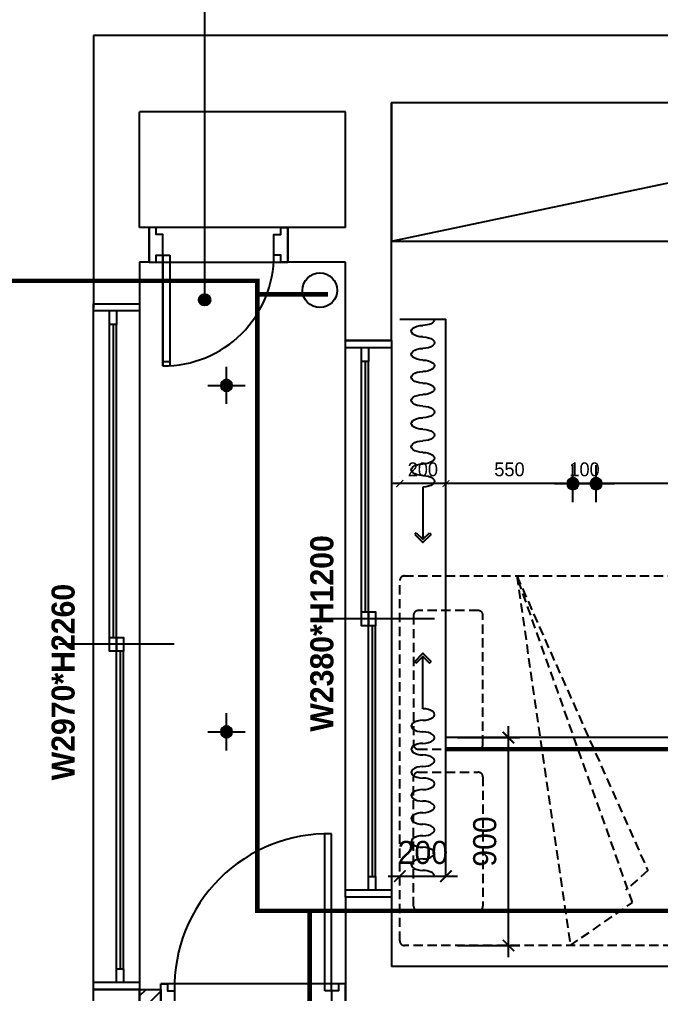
# Model space of a CAD drawing. Header units: inches. Extents: x 261411 to 598054, y 5888 to 34411.
# Drawn here: x 286852 to 289627, y 14273 to 18491 of the extents above; entities that cross this region are included whole.
import ezdxf

# ---------------------------------------------------------------- set-up
doc = ezdxf.new("R2010")
doc.units = ezdxf.units.IN
doc.header["$LTSCALE"] = 50
doc.header["$MEASUREMENT"] = 0
doc.linetypes.add('DH-HID2', pattern=[1.2, 0.8, -0.4])
doc.linetypes.add('HID', pattern=[2.5, 1.5, -1])
for name, color, linetype in [('01. F-소품', 3, 'Continuous'), ('02-WAL', 2, 'Continuous'), ('03-TEXT', 3, 'Continuous'), ('03-WAL NEW', 3, 'Continuous'), ('04-WIN TEXT', 4, 'Continuous'), ('06-FUR', 6, 'Continuous'), ('06-LIGHT', 4, 'Continuous'), ('07-DIM WAL', 5, 'Continuous'), ('3.기호.계단선', 30, 'Continuous'), ('FU-FURM', 251, 'DH-HID2'), ('RC-LIGHT', 7, 'Continuous'), ('도면층2', 2, 'Continuous'), ('도면층4', 4, 'Continuous'), ('도면층5', 5, 'Continuous')]:
    doc.layers.add(name, color=color, linetype=linetype)
doc.styles.add('HY 울릉도 L', font='')
doc.styles.add('넥슨고딕', font='NEXONLv1GothicBold.ttf')
doc.styles.get('HY 울릉도 L').set_extended_font_data('HY울릉도L')
doc.dimstyles.new('30', dxfattribs={"dimscale": 30, "dimtxt": 2, "dimasz": 1, "dimexe": 1, "dimexo": 1, "dimgap": 1, "dimtad": 1, "dimdec": 0, "dimrnd": 0.05, "dimdsep": 46, "dimlunit": 6, "dimtxsty": 'HY 울릉도 L', "dimblk": 'ARCHTICK', "dimcen": 2.5, "dimdle": 1, "dimclrd": 133, "dimclre": 133, "dimclrt": 30, "dimadec": 0, "dimazin": 0, "dimtfac": 1, "dimtdec": 0, "dimtix": 1, "dimtmove": 2, "dimatfit": 3, "dimldrblk": 'ARCHTICK', "dimfxl": 1, "dimlwd": -1, "dimlwe": -1, "dimarcsym": 0})
doc.dimstyles.new('50', dxfattribs={"dimscale": 50, "dimtxt": 2, "dimasz": 1, "dimexe": 1, "dimexo": 1, "dimgap": 1, "dimtad": 1, "dimdec": 0, "dimrnd": 0.05, "dimdsep": 46, "dimlunit": 6, "dimtxsty": 'HY 울릉도 L', "dimblk": 'ARCHTICK', "dimcen": 2.5, "dimdle": 1, "dimclrd": 133, "dimclre": 133, "dimclrt": 30, "dimadec": 0, "dimazin": 0, "dimtfac": 1, "dimtdec": 0, "dimtix": 1, "dimtmove": 2, "dimatfit": 3, "dimldrblk": 'ARCHTICK', "dimfxl": 1, "dimlwd": -1, "dimlwe": -1, "dimarcsym": 0})

# ---------------------------------------------------------------- blocks, each defined once
blk = doc.blocks.new('FFSFDF')
at = {"layer": '01. F-소품'}
blk.add_hatch(color=8, dxfattribs=at).paths.add_polyline_path([(1567672.9, 1746751.1), (1567679.9, 1746744.1), (1567715.3, 1746779.4), (1567679.9, 1746814.8), (1567672.9, 1746807.7), (1567701.2, 1746779.4)])
at = {"layer": '01. F-소품', "color": 8}
for p, q in [((1567672.9, 1746807.7), (1567679.9, 1746814.8)), ((1567474.8, 1746779.4), (1567701.2, 1746779.4)), ((1567672.9, 1746751.1), (1567679.9, 1746744.1))]:
    blk.add_line(p, q, dxfattribs=at)
for points in [[(1567672.9, 1746807.7), (1567701.2, 1746779.4), (1567672.9, 1746751.1)], [(1567679.9, 1746814.8), (1567715.3, 1746779.4), (1567679.9, 1746744.1)]]:
    blk.add_lwpolyline(points, dxfattribs=at)
for centre, start_param, end_param in [((1566799.8, 1746779.4), 1.570796, 4.712389), ((1566899.8, 1746779.4), 1.570796, 4.712389), ((1566999.8, 1746779.4), 1.570796, 4.712389), ((1567099.8, 1746779.4), 1.570796, 4.712389), ((1567199.8, 1746779.4), 1.570796, 4.712389), ((1567299.8, 1746779.4), 1.570796, 4.712389), ((1567399.8, 1746779.4), 1.570796, 4.712389), ((1566749.8, 1746779.4), 6.283185, 7.853982), ((1566849.8, 1746779.4), 4.712389, 7.853982), ((1566949.8, 1746779.4), 4.712389, 7.853982), ((1567049.8, 1746779.4), 4.712389, 7.853982), ((1567149.8, 1746779.4), 4.712389, 7.853982), ((1567249.8, 1746779.4), 4.712389, 7.853982), ((1567349.8, 1746779.4), 4.712389, 7.853982), ((1567449.8, 1746779.4), 4.712389, 7.853982)]:
    blk.add_ellipse(centre, major_axis=(0, -50), ratio=0.5, start_param=start_param, end_param=end_param, dxfattribs=at)
blk = doc.blocks.new('_ArchTick')
at = {"color": 0, "linetype": 'ByBlock', "const_width": 0.15}
blk.add_lwpolyline([(-0.5, -0.5), (0.5, 0.5)], dxfattribs=at)
blk = doc.blocks.new('*D806')
at = {"layer": '07-DIM WAL', "color": 133}
for p, q in [((288968.6, 14431), (288968.6, 15431)), ((288748.1, 15381), (289018.6, 15381)), ((288748.1, 14481), (289018.6, 14481))]:
    blk.add_line(p, q, dxfattribs=at)
at = {"layer": 'Defpoints', "color": 0}
for p in [(288698.1, 15381), (288968.6, 15381), (288698.1, 14481)]:
    blk.add_point(p, dxfattribs=at)
at = {"layer": '07-DIM WAL', "color": 133, "xscale": 50, "yscale": 50, "zscale": 50}
for p, rotation in [((288968.6, 15381), 90), ((288968.6, 14481), 270)]:
    blk.add_blockref('_ArchTick', p, dxfattribs=dict(at, rotation=rotation))
at = {"layer": '07-DIM WAL', "color": 30, "insert": (288866.5, 14931), "char_height": 100, "attachment_point": 5, "rotation": 90, "style": 'HY 울릉도 L'}
blk.add_mtext('900', dxfattribs=at)
blk = doc.blocks.new('*D809')
at = {"layer": '07-DIM WAL', "color": 133}
for p, q in [((288498.1, 14831), (288498.1, 14831)), ((288698.1, 14831), (288698.1, 14831)), ((288448.1, 14781), (288748.1, 14781))]:
    blk.add_line(p, q, dxfattribs=at)
at = {"layer": 'Defpoints', "color": 0}
for p in [(288498.1, 14781), (288698.1, 14781), (288698.1, 14781)]:
    blk.add_point(p, dxfattribs=at)
at = {"layer": '07-DIM WAL', "color": 133, "xscale": 50, "yscale": 50, "zscale": 50}
blk.add_blockref('_ArchTick', (288498.1, 14781), dxfattribs=at)
at = {"layer": '07-DIM WAL', "color": 133, "xscale": 50, "yscale": 50, "zscale": 50, "rotation": 180}
blk.add_blockref('_ArchTick', (288698.1, 14781), dxfattribs=at)
at = {"layer": '07-DIM WAL', "color": 30, "insert": (288598.1, 14883.1), "char_height": 100, "attachment_point": 5, "style": 'HY 울릉도 L'}
blk.add_mtext('200', dxfattribs=at)
blk = doc.blocks.new('vudauseh')
at = {"layer": '02-WAL'}
for p, q in [((276753.1, 18421), (265672.1, 18421)), ((265672.1, 18421), (265672.1, 17240)), ((270698.1, 18130), (266963.1, 18130)), ((266963.1, 17100), (266963.1, 18130)), ((266763.1, 18090), (265872.1, 18090)), ((265872.1, 17590), (265872.1, 18090)), ((266763.1, 17590), (266763.1, 18090)), ((265913.1, 17590), (265872.1, 17590)), ((265913.1, 17590), (265913.1, 17440)), ((266763.1, 17590), (266513.1, 17590)), ((266513.1, 17590), (266513.1, 17440)), ((265913.1, 17440), (265872.1, 17440)), ((265872.1, 17440), (265872.1, 17240)), ((266763.1, 17440), (266513.1, 17440)), ((266763.1, 17100), (266763.1, 17440)), ((266963.1, 17100), (266763.1, 17100)), ((266963.1, 14690), (266763.1, 14690)), ((266763.1, 14690), (266763.1, 14190)), ((266963.1, 14690), (266963.1, 14390)), ((270898.1, 14390), (266963.1, 14390))]:
    blk.add_line(p, q, dxfattribs=at)
at = {"layer": '04-WIN TEXT'}
blk.add_line((265973.1, 17470), (265973.1, 16990), dxfattribs=at)
at = {"layer": '도면층2'}
for p, q in [((265913.1, 17440), (265913.1, 17590)), ((266513.1, 17440), (266513.1, 17590))]:
    blk.add_line(p, q, dxfattribs=at)
at = {"layer": '도면층4'}
for p, q in [((266513.1, 17590), (265913.1, 17590)), ((265913.1, 17590), (265913.1, 17440)), ((265913.1, 17440), (265913.1, 17590)), ((266513.1, 17440), (266513.1, 17590)), ((265973.1, 17470), (266003.1, 17470)), ((265973.1, 16990.5), (265973.1, 17470)), ((266003.1, 17470), (266003.1, 16990.5)), ((265913.1, 17440), (266513.1, 17440)), ((265672.1, 14290), (265672.1, 17260)), ((265672.1, 17260), (265872.1, 17260)), ((265872.1, 17260), (265872.1, 14290)), ((265672.1, 17230), (265872.1, 17230)), ((265757.1, 17170), (265757.1, 15815)), ((266763.1, 14690), (266763.1, 17100.1)), ((266763.1, 17100.1), (266963.1, 17100.1)), ((266963.1, 17100.1), (266963.1, 14690)), ((266763.1, 17070.1), (266963.1, 17070.1)), ((265973.1, 17010), (266003.1, 17010)), ((266848.1, 17010.1), (266848.1, 15925)), ((267148.1, 15895), (266613.1, 15895)), ((266878.1, 15865), (266878.1, 14780)), ((266022.1, 15785), (265522.1, 15785)), ((265787.1, 15755), (265787.1, 14380)), ((266963.1, 14720), (266763.1, 14720)), ((266963.1, 14690), (266763.1, 14690)), ((265872.1, 14320), (265672.1, 14320)), ((265872.1, 14290), (265672.1, 14290)), ((265672.1, 14290), (265872.1, 14290)), ((265672.1, 14290), (265872.1, 14290))]:
    blk.add_line(p, q, dxfattribs=at)
for points in [[(265913.1, 17440), (265943.1, 17440), (265943.1, 17470), (265973.1, 17470), (265973.1, 17560), (265943.1, 17560), (265943.1, 17590), (265913.1, 17590), (265913.1, 17440)], [(266513.1, 17440), (266483.1, 17440), (266483.1, 17470), (266453.1, 17470), (266453.1, 17560), (266483.1, 17560), (266483.1, 17590), (266513.1, 17590), (266513.1, 17440)]]:
    blk.add_lwpolyline(points, dxfattribs=at)
for points in [[(265742.1, 17230), (265772.1, 17230), (265772.1, 17170), (265742.1, 17170)], [(266833.1, 17070.1), (266863.1, 17070.1), (266863.1, 17010.1), (266833.1, 17010.1)], [(266833.1, 15925), (266863.1, 15925), (266863.1, 15865), (266833.1, 15865)], [(266863.1, 15925), (266893.1, 15925), (266893.1, 15865), (266863.1, 15865)], [(265742.1, 15815), (265772.1, 15815), (265772.1, 15755), (265742.1, 15755)], [(265772.1, 15815), (265802.1, 15815), (265802.1, 15755), (265772.1, 15755)], [(266863.1, 14780), (266893.1, 14780), (266893.1, 14720), (266863.1, 14720)], [(265772.1, 14380), (265802.1, 14380), (265802.1, 14320), (265772.1, 14320)], [(265872.1, 14190), (265672.1, 14190), (265672.1, 14290), (265872.1, 14290)]]:
    blk.add_lwpolyline(points, close=True, dxfattribs=at)
blk.add_circle((266652.3, 17318), 75, dxfattribs=at)
at = {"layer": '도면층5'}
for p, q in [((265742.1, 15815), (265742.1, 17170)), ((265772.1, 15815), (265772.1, 17170)), ((266833.1, 15925), (266833.1, 17010.1)), ((266863.1, 15925), (266863.1, 17010.1)), ((266863.1, 14780), (266863.1, 15865)), ((266893.1, 14780), (266893.1, 15865)), ((265772.1, 14380), (265772.1, 15755)), ((265802.1, 14380), (265802.1, 15755))]:
    blk.add_line(p, q, dxfattribs=at)
blk.add_arc((265976.2, 17467.4), 476.9, 269.6266, 0.307, dxfattribs=at)
at = {"layer": '04-WIN TEXT', "style": '넥슨고딕'}
for s, p in [('W2380*H1200', (266710.7, 15406.6)), ('W2970*H2260', (265590.6, 15196))]:
    blk.add_text(s, height=100, rotation=90, dxfattribs=at).set_placement(p)
blk = doc.blocks.new('cjswjdeh')
at = {"layer": '03-WAL NEW', "transparency": 33554687}
h = blk.add_hatch(dxfattribs=at)
h.set_pattern_fill('_USER', color=256, scale=50, angle=45, pattern_type=0)
h.set_pattern_definition([(45, (35396.233, -3661.15), (-35.355339, 35.355339), [])])
h.paths.add_polyline_path([(301268.3, 10628.8), (301359.3, 10628.8), (301359.3, 10528.8), (301268.3, 10528.8)])
blk.add_lwpolyline([(301268.3, 10628.8), (301359.3, 10628.8), (301359.3, 10528.8), (301268.3, 10528.8)], close=True, dxfattribs=at)
at = {"layer": '06-FUR', "color": 8}
blk.add_line((302359.3, 13868.8), (305194.3, 14468.8), dxfattribs=at)
blk.add_lwpolyline([(305194.3, 14468.8), (302359.3, 14468.8), (302359.3, 13868.8), (305194.3, 13868.8), (305194.3, 14468.8)], dxfattribs=at)
at = {"layer": 'FU-FURM', "color": 8}
for p, q in [((302900.8, 12419.8), (303132.3, 10819.8)), ((303402.3, 11005.8), (302900.8, 12419.8)), ((302900.8, 12419.8), (303468.3, 11143.8)), ((303468.3, 11143.8), (303372.3, 11059.8)), ((303132.3, 10819.8), (303402.3, 11005.8))]:
    blk.add_line(p, q, dxfattribs=at)
for points in [[(304494.3, 12399.8), (304494.3, 10839.8, -0.414214), (304474.3, 10819.8), (302414.3, 10819.8, -0.414214), (302394.3, 10839.8), (302394.3, 12399.8, -0.414214), (302414.3, 12419.8), (304474.3, 12419.8, -0.414214)], [(302754.3, 11689.8), (302754.3, 12249.8, 0.414214), (302734.3, 12269.8), (302474.3, 12269.8, 0.414214), (302454.3, 12249.8), (302454.3, 11689.8, 0.414214), (302474.3, 11669.8), (302734.3, 11669.8, 0.414214)], [(302754.3, 11549.8), (302754.3, 10989.8, -0.414214), (302734.3, 10969.8), (302474.3, 10969.8, -0.414214), (302454.3, 10989.8), (302454.3, 11549.8, -0.414214), (302474.3, 11569.8), (302734.3, 11569.8, -0.414214)]]:
    blk.add_lwpolyline(points, format="xyb", close=True, dxfattribs=at)
at = {"layer": '도면층4', "color": 8}
for p, q in [((302099.3, 10623.8), (302099.3, 11303.8)), ((302069.3, 10623.8), (302069.3, 11303.2)), ((302159.3, 10653.8), (301359.3, 10653.8)), ((302099.3, 10623.8), (302069.3, 10623.8))]:
    blk.add_line(p, q, dxfattribs=at)
for points in [[(301359.3, 10653.8), (301389.3, 10653.8), (301389.3, 10623.8), (301419.3, 10623.8), (301419.3, 10533.8), (301389.3, 10533.8), (301389.3, 10503.8), (301359.3, 10503.8), (301359.3, 10653.8)], [(302159.3, 10653.8), (302129.3, 10653.8), (302129.3, 10623.8), (302099.3, 10623.8), (302099.3, 10533.8), (302129.3, 10533.8), (302129.3, 10503.8), (302159.3, 10503.8), (302159.3, 10653.8)]]:
    blk.add_lwpolyline(points, dxfattribs=at)
at = {"layer": '도면층5', "color": 8}
blk.add_arc((302084.3, 10638.3), 665.2, 88.7078, 181.2453, dxfattribs=at)
blk.add_blockref('vudauseh', (35396.2, -3661.2))
blk = doc.blocks.new('1')
at = {"linetype": 'Continuous'}
h = blk.add_hatch(color=4, dxfattribs=at)
h.dxf.hatch_style = 1
edge = h.paths.add_edge_path()
edge.add_arc((11539653.5, -14273503.8), 37.5, 0, 360)
at = {"color": 1, "linetype": 'Continuous'}
for p, q in [((11539653.5, -14273637.1), (11539653.5, -14273370.5)), ((11539520.2, -14273503.8), (11539786.8, -14273503.8))]:
    blk.add_line(p, q, dxfattribs=at)
at = {"color": 4, "linetype": 'Continuous'}
for radius in [41.5, 37.5]:
    blk.add_circle((11539653.5, -14273503.8), radius, dxfattribs=at)
blk = doc.blocks.new('*D879')
at = {"layer": '07-DIM WAL', "color": 133}
for p, q in [((289278.1, 16481), (288668.1, 16481)), ((288698.1, 16451), (288698.1, 16451)), ((289248.1, 16451), (289248.1, 16451))]:
    blk.add_line(p, q, dxfattribs=at)
at = {"layer": 'Defpoints', "color": 0}
for p in [(288698.1, 16481), (288698.1, 16481), (289248.1, 16481)]:
    blk.add_point(p, dxfattribs=at)
at = {"layer": '07-DIM WAL', "color": 133, "xscale": 30, "yscale": 30, "zscale": 30, "rotation": 180}
blk.add_blockref('_ArchTick', (288698.1, 16481), dxfattribs=at)
at = {"layer": '07-DIM WAL', "color": 133, "xscale": 30, "yscale": 30, "zscale": 30}
blk.add_blockref('_ArchTick', (289248.1, 16481), dxfattribs=at)
at = {"layer": '07-DIM WAL', "color": 30, "insert": (288973.1, 16542.3), "char_height": 60, "attachment_point": 5, "style": 'HY 울릉도 L'}
blk.add_mtext('550', dxfattribs=at)
blk = doc.blocks.new('*D880')
at = {"layer": '07-DIM WAL', "color": 133}
for p, q in [((288498.1, 16511), (288498.1, 16511)), ((288698.1, 16511), (288698.1, 16511)), ((288728.1, 16481), (288468.1, 16481))]:
    blk.add_line(p, q, dxfattribs=at)
at = {"layer": 'Defpoints', "color": 0}
for p in [(288498.1, 16481), (288498.1, 16481), (288698.1, 16481)]:
    blk.add_point(p, dxfattribs=at)
at = {"layer": '07-DIM WAL', "color": 133, "xscale": 30, "yscale": 30, "zscale": 30}
blk.add_blockref('_ArchTick', (288498.1, 16481), dxfattribs=at)
at = {"layer": '07-DIM WAL', "color": 133, "xscale": 30, "yscale": 30, "zscale": 30, "rotation": 180}
blk.add_blockref('_ArchTick', (288698.1, 16481), dxfattribs=at)
at = {"layer": '07-DIM WAL', "color": 30, "insert": (288598.1, 16542.2), "char_height": 60, "attachment_point": 5, "style": 'HY 울릉도 L'}
blk.add_mtext('200', dxfattribs=at)
blk = doc.blocks.new('*D881')
at = {"layer": '07-DIM WAL', "color": 133}
for p, q in [((290278.1, 16481), (289318.1, 16481)), ((289348.1, 16451), (289348.1, 16451)), ((290248.1, 16451), (290248.1, 16451))]:
    blk.add_line(p, q, dxfattribs=at)
at = {"layer": 'Defpoints', "color": 0}
for p in [(289348.1, 16481), (289348.1, 16481), (290248.1, 16481)]:
    blk.add_point(p, dxfattribs=at)
at = {"layer": '07-DIM WAL', "color": 133, "xscale": 30, "yscale": 30, "zscale": 30, "rotation": 180}
blk.add_blockref('_ArchTick', (289348.1, 16481), dxfattribs=at)
at = {"layer": '07-DIM WAL', "color": 133, "xscale": 30, "yscale": 30, "zscale": 30}
blk.add_blockref('_ArchTick', (290248.1, 16481), dxfattribs=at)
at = {"layer": '07-DIM WAL', "color": 30, "insert": (289798.1, 16542.3), "char_height": 60, "attachment_point": 5, "style": 'HY 울릉도 L'}
blk.add_mtext('900', dxfattribs=at)
blk = doc.blocks.new('*D882')
at = {"layer": '07-DIM WAL', "color": 133}
for p, q in [((289248.1, 16511), (289248.1, 16511)), ((289348.1, 16511), (289348.1, 16511)), ((289378.1, 16481), (289218.1, 16481))]:
    blk.add_line(p, q, dxfattribs=at)
at = {"layer": 'Defpoints', "color": 0}
for p in [(289248.1, 16481), (289248.1, 16481), (289348.1, 16481)]:
    blk.add_point(p, dxfattribs=at)
at = {"layer": '07-DIM WAL', "color": 133, "xscale": 30, "yscale": 30, "zscale": 30}
blk.add_blockref('_ArchTick', (289248.1, 16481), dxfattribs=at)
at = {"layer": '07-DIM WAL', "color": 133, "xscale": 30, "yscale": 30, "zscale": 30, "rotation": 180}
blk.add_blockref('_ArchTick', (289348.1, 16481), dxfattribs=at)
at = {"layer": '07-DIM WAL', "color": 30, "insert": (289298.1, 16542.2), "char_height": 60, "attachment_point": 5, "style": 'HY 울릉도 L'}
blk.add_mtext('100', dxfattribs=at)

msp = doc.modelspace()

# ---------------------------------------------------------------- hatches: boundary and pattern name
at = {"layer": '03-TEXT'}
h = msp.add_hatch(color=7, dxfattribs=at)
h.dxf.hatch_style = 1
edge = h.paths.add_edge_path()
edge.add_arc((287653.2, 17276.8), 25, 90, 450)
h = msp.add_hatch(color=7, dxfattribs=at)
h.dxf.hatch_style = 1
edge = h.paths.add_edge_path()
edge.add_arc((287653.2, 17276.8), 25, 90, 450)

# ---------------------------------------------------------------- linework, layer by layer
at = {"layer": '03-TEXT', "color": 7}
msp.add_line((287653.2, 19060.2), (287653.2, 17276.8), dxfattribs=at)
msp.add_circle((287653.2, 17276.8), 25, dxfattribs=at)
msp.add_circle((287653.2, 17276.8), 25, dxfattribs=at)
at = {"layer": '06-LIGHT', "color": 10, "linetype": 'HID', "lineweight": 25}
msp.add_lwpolyline([(292198.1, 15331, 20, 20, 0), (288698.1, 15331, 20, 20, 0)], format="xyseb", dxfattribs=at)
at = {"layer": '3.기호.계단선', "linetype": 'HID'}
for points in [[(297498.1, 16229.3, 20, 20, 0), (297498.1, 14631, 20, 20, 0), (287881.1, 14631, 20, 20, 0), (287881.1, 17359, 20, 20, 0), (286561.5, 17359, 20, 20, 0)], [(288107.6, 14621, 20, 20, 0), (288107.6, 12807.8, 20, 20, 0)]]:
    msp.add_lwpolyline(points, format="xyseb", dxfattribs=at)
at = {"layer": '3.기호.계단선', "linetype": 'HID', "const_width": 20}
msp.add_lwpolyline([(288187.3, 17300), (287881.1, 17300)], dxfattribs=at)
at = {"layer": 'RC-LIGHT'}
msp.add_line((292198.1, 15381), (288698.1, 15381), dxfattribs=at)
msp.add_lwpolyline([(288498.1, 14781), (288698.1, 14781), (288698.1, 17191.1), (288498.1, 17191.1)], dxfattribs=at)

# ---------------------------------------------------------------- block references
msp.add_blockref('cjswjdeh', (-13896.2, 3661.2))
at = {"color": 0, "xscale": -1, "rotation": 89.9999999999999}
msp.add_blockref('FFSFDF', (2035377.5, 1583940.9), dxfattribs=at)
at = {"color": 0, "rotation": 90}
msp.add_blockref('FFSFDF', (2035377.5, -1551968.8), dxfattribs=at)
at = {"layer": 'RC-LIGHT', "xscale": -0.6024096385271789, "yscale": 0.6024096385271789, "zscale": 0.6024096385271789, "rotation": 270}
for p in [(8886244.3, -6934692.5), (8887744.3, -6935117.5), (8887844.3, -6935117.5), (8886244.3, -6936192.5)]:
    msp.add_blockref('1', p, dxfattribs=at)

# ---------------------------------------------------------------- dimensions: what is measured, and where the dimension line sits
at = {"layer": '07-DIM WAL'}
for base, p1, p2, dimstyle, picture, middle in [((288498.1, 16481), (288698.1, 16481), (288498.1, 16481), '30', '*D880', (288598.1, 16542.2)), ((288698.1, 16481), (289248.1, 16481), (288698.1, 16481), '30', '*D879', (288973.1, 16542.3)), ((289248.1, 16481), (289348.1, 16481), (289248.1, 16481), '30', '*D882', (289298.1, 16542.2)), ((289348.1, 16481), (290248.1, 16481), (289348.1, 16481), '30', '*D881', (289798.1, 16542.3)), ((288698.1, 14781), (288498.1, 14781), (288698.1, 14781), '50', '*D809', (288598.1, 14883.1))]:
    dim = msp.add_linear_dim(base=base, p1=p1, p2=p2, dimstyle=dimstyle, dxfattribs=at)
    dim.commit()
    dim.dimension.update_dxf_attribs({"geometry": picture, "text_midpoint": middle})
dim = msp.add_linear_dim(base=(288968.6, 15381), p1=(288698.1, 14481), p2=(288698.1, 15381), angle=90, dimstyle='50', dxfattribs=at)
dim.commit()
dim.dimension.update_dxf_attribs({"geometry": '*D806', "text_midpoint": (288866.5, 14931)})

doc.saveas('drawing.dxf')
